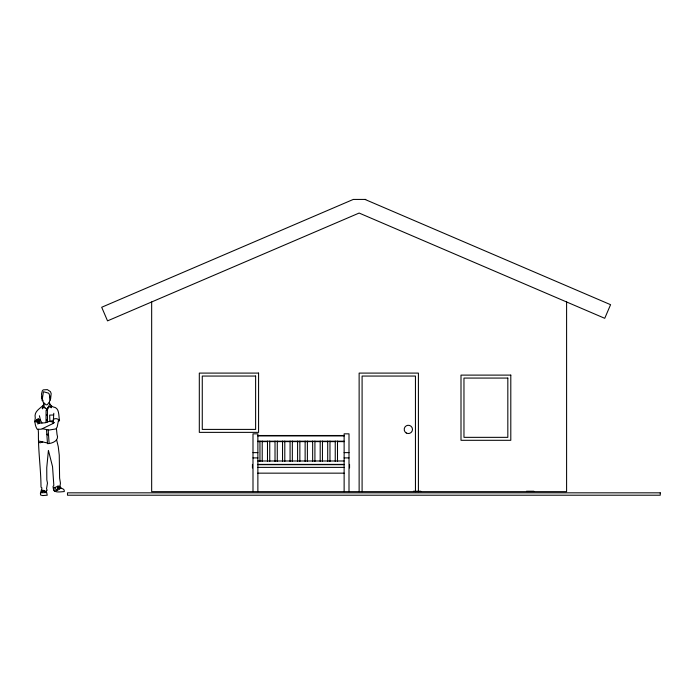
<?xml version="1.0" encoding="UTF-8"?>
<svg xmlns="http://www.w3.org/2000/svg" width="695" height="695" viewBox="0 0 695 695"><rect width="100%" height="100%" fill="white"/><g stroke="black" fill="none" stroke-linecap="round" stroke-linejoin="round"><path stroke-width="1.04" d="M41.726 396.749L43.889 404.473C40.362 408.747 33.725 410.971 35.271 417.964C34.472 421.665 35.124 425.922 37.104 429.145L38.208 429.284L38.434 433.046C38.147 451.02 40.927 469.116 41.005 487.099L41.961 487.959L40.406 493.467L40.623 495.049L42.777 495.57L47.243 495.222L46.383 491.209M48.181 429.979L49.119 443.436M37.617 423.967C40.536 422.039 44.393 423.828 47.512 421.969L47.425 409.72L48.763 407.053M38.208 429.284L41.309 429.215L53.168 423.446L53.793 413.264M50.24 398.513L50.414 396.246L50.222 400.094L50.24 398.513C49.771 398.713 49.84 394.439 48.667 393.196L43.438 391.728L42.325 398.878M49.997 400.016L49.354 402.11L49.649 404.612L46.078 410.571L46.018 422.438M42.256 428.693L49.015 430.04L55.939 428.937L57.19 426.973L58.641 419.502M34.924 421.961L35.097 420.935L36.705 420.162M43.889 404.473L44.332 407.209L46.704 409.251M43.429 405.472L42.195 408.304L42.647 408.842L43.116 407.322L45.001 407.878M56.729 490.661L57.277 488.915L58.45 488.185C60.482 487.881 65.017 488.55 64.288 491.565C60.812 491.73 51.76 493.667 54.184 487.334L55.044 487.499L55.47 489.115L56.347 489.393M57.39 487.855L57.746 486.205L55.044 487.499M50.631 398.808L51.161 393.596L50.466 391.685L47.356 389.617L43.22 389.878L42.334 390.833L41.526 393.857L42.152 400.702L42.812 400.659M49.354 402.11L47.338 404.664L46.139 404.872L43.594 402.509M49.745 403.63L51.152 405.793L53.141 406.94C59.883 407.696 58.389 415.68 59.535 420.536L58.502 421.396M57.555 488.038L58.111 487.282L59.735 487.343M53.28 419.771L54.627 418.711L56.686 418.694L59.266 419.867L59.535 420.631M46.522 429.814L47.503 443.662C52.603 443.54 59.466 440.413 57.033 434.566L56.417 428.598M54.479 422.438L53.168 423.446M41.361 491.052L42.517 490.088L45.94 491.426L47.191 490.21L46.513 488.854L47.477 483.121L46.826 479.906L46.747 467.735L48.415 450.412L52.542 466.64L53.828 485.345L53.046 486.491L53.393 489.028L54.184 490.896L55.044 491.052L59.596 489.263L60.439 483.138L59.596 478.099L59.257 455.121L58.258 446.659L56.66 440.013M47.495 407.635L50.388 406.445L51.204 407.809L51.152 405.793M47.512 421.969L49.475 421.361L53.046 422.073M42.352 491.313L44.767 491.426M42.751 441.942L40.284 442.785L38.555 442.376M41.7 492.147L43.003 491.339L43.003 490.401M42.074 491.626L44.228 491.339L45.218 491.904M53.107 420.875L49.901 421.005L49.658 415.115L53.584 414.993M41.292 492.798L46.226 492.538M57.746 486.205L59.301 486.179L61.395 488.29M47.434 443.002L38.494 440.978M365.744 199.43L353.295 199.43L101.696 307.26L107.534 320.873L359.133 213.052L604.737 318.31L610.575 304.688L364.971 199.43M257.854 435.496L344.129 435.496M257.854 435.921L344.129 435.921M257.854 441.203L344.129 441.203M257.854 441.629L260.008 441.629M262.163 441.629L267.558 441.629M269.712 441.629L275.107 441.629M277.262 441.629L290.206 441.629M292.36 441.629L312.854 441.629M315.009 441.629L320.404 441.629M322.558 441.629L327.953 441.629M330.108 441.629L335.503 441.629M337.657 441.629L344.129 441.629M252.997 452.627L257.871 452.627M344.129 452.627L349.003 452.627M252.997 457.901L257.871 457.901M344.129 457.901L349.003 457.901M257.854 460.993L344.129 460.993M257.828 464.39L344.155 464.39M257.854 464.686L344.129 464.686M257.854 467.379L344.129 467.379M257.854 473.156L344.129 473.156M413.438 491.235L420.857 491.235M526.471 491.235L533.89 491.235M39.971 422.195C39.398 421.352 36.809 419.285 36.201 420.84L39.519 422.951M59.449 486.926L57.885 486.682L58.632 487.933M37.895 421.726L36.635 421.952L38.607 423.403M38.755 419.667L36.818 419.38L36.861 420.31M41.961 423.099L40.414 420.093L39.407 415.749M45.314 492.199L44.228 490.87M59.848 487.812L58.502 486.3M40.414 420.093L37.912 418.738L39.98 420.97M566.599 301.96L566.599 491.652L151.666 491.652L151.666 301.96M418.407 491.652L418.407 373.093L359.133 373.093L359.133 491.652M415.445 491.652L415.445 376.056L362.095 376.056L362.095 491.652M349.55 464.39L349.55 467.935M349.003 491.652L349.003 433.836L344.129 433.836L344.129 491.652M337.501 441.082L337.501 461.532M335.242 441.082L335.242 461.532M329.969 441.082L329.969 461.532M327.71 441.082L327.71 461.532M322.445 441.082L322.445 461.532M320.187 441.082L320.187 461.532M314.913 441.082L314.913 461.532M312.654 441.082L312.654 461.532M307.39 441.082L307.39 461.532M305.131 441.082L305.131 461.532M299.858 441.082L299.858 461.532M297.599 441.082L297.599 461.532M292.334 441.082L292.334 461.532M290.076 441.082L290.076 461.532M284.802 441.082L284.802 461.532M282.544 441.082L282.544 461.532M277.279 441.082L277.279 461.532M275.02 441.082L275.02 461.532M269.747 441.082L269.747 461.532M267.488 441.082L267.488 461.532M262.215 441.082L262.215 461.532M259.956 441.082L259.956 461.532M257.871 491.652L257.871 433.836L252.997 433.836L252.997 491.652M252.433 464.39L252.433 467.935M46.461 419.676L47.017 420.353L46.461 419.676M47.191 434.201L47.755 434.87L47.191 434.201M46.713 409.902L47.138 410.458L46.713 409.902M46.574 414.715L47.008 415.271L46.574 414.715M258.583 373.093L199.309 373.093L199.309 432.368L258.583 432.368L258.583 373.093M510.799 375.109L461.002 375.109L461.002 440.309L510.799 440.309L510.799 375.109M255.621 376.056L202.271 376.056L202.271 429.406L255.621 429.406L255.621 376.056M507.828 378.071L463.965 378.071L463.965 437.346L507.828 437.346L507.828 378.071M660.25 492.833L67.485 492.833L67.485 495.205L660.25 495.205L660.25 492.833M406.271 433.002A4.153 4.153 0 0 0 412.491 429.406A4.153 4.153 0 0 0 406.271 425.818A4.153 4.153 0 0 0 406.271 433.002"/></g></svg>
